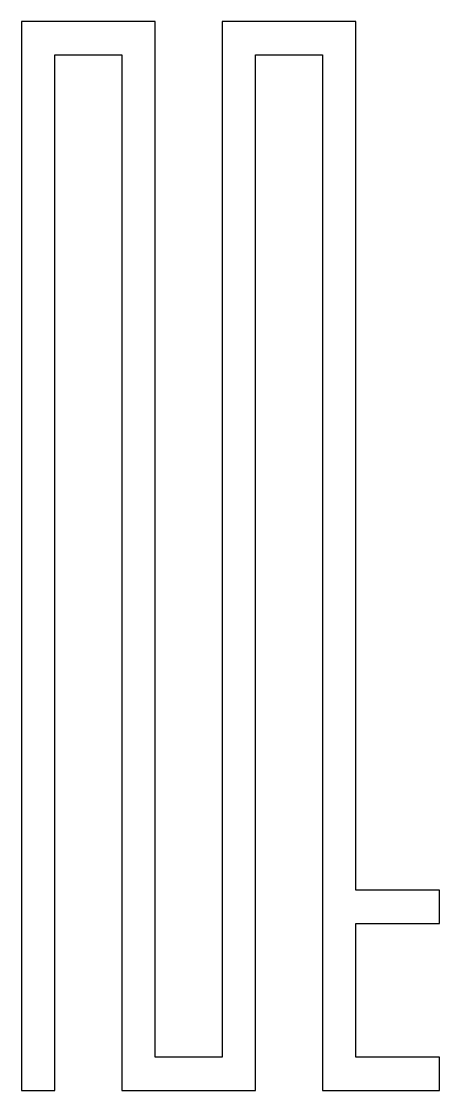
# Model space of a CAD drawing. Extents: x -10 to 2.5, y 1 to 33.
import ezdxf

# ---------------------------------------------------------------- set-up
doc = ezdxf.new("R2010")
doc.units = 0

msp = doc.modelspace()

# ---------------------------------------------------------------- linework, layer by layer
at = {"layer": 'COPPER (ANNEALED)'}
msp.add_lwpolyline([(2.5, 1), (2.5, 2), (0, 2), (0, 6), (2.5, 6), (2.5, 7), (0, 7), (0, 33), (-4, 33), (-4, 2), (-6, 2), (-6, 33), (-10, 33), (-10, 1), (-9, 1), (-9, 32), (-7, 32), (-7, 1), (-3, 1), (-3, 32), (-1, 32), (-1, 1)], close=True, dxfattribs=at)

doc.saveas('drawing.dxf')
